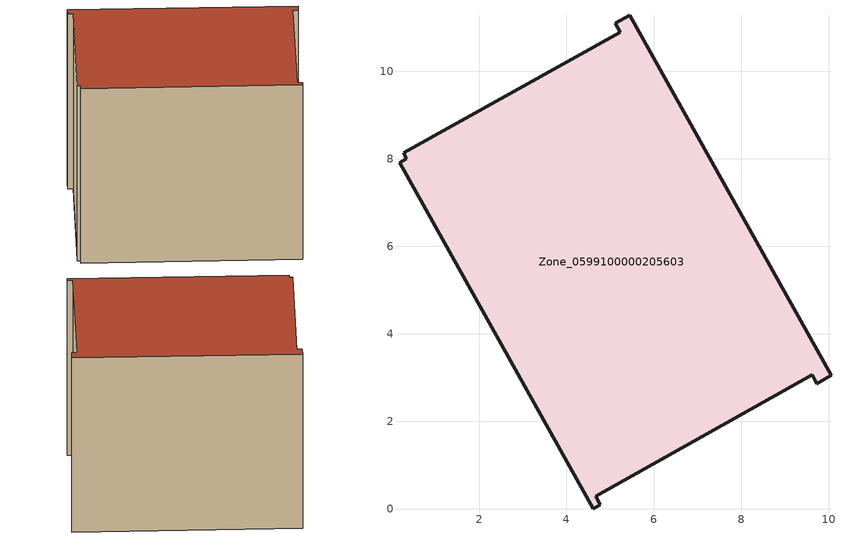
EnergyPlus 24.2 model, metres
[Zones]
Zone_0599100000205603
 floor ground (C_G): 5.12,11.1 5.45,11.28 10.05,3.04 9.73,2.86 9.62,3.06 4.67,0.28 4.78,0.09 4.62,0 0.18,7.91 0.34,8.01 0.28,8.14 5.23,10.9 z0
 wall outside (C_F): 5.45,11.28 5.12,11.1 5.23,10.9 0.28,8.14 0.34,8.01 0.18,7.91 4.62,0 4.78,0.09 4.67,0.28 9.62,3.06 9.73,2.86 10.05,3.04 5.45,11.28 z0:8.34
 roof outside (C_R): 0.34,8.01 0.18,7.91 4.62,0 4.78,0.09 4.67,0.28 9.62,3.06 9.73,2.86 10.05,3.04 5.45,11.28 5.12,11.1 5.23,10.9 0.28,8.14 z8.34
[BUILDING]
Pand.0599100000205603: North Axis=0; Terrain=City; Loads Convergence Tolerance Value=0.04; Temperature Convergence Tolerance Value=0.4; Solar Distribution=FullExterior; Maximum Number of Warmup Days=25; Minimum Number of Warmup Days=1
[Site:Location]
Rotterdam.The.Hague.AP_ZH_NLD Design_Conditions: Latitude=51.96; Longitude=4.45; Time Zone=1; Elevation=-4.5
[SITE:GROUNDTEMPERATURE:BUILDINGSURFACE]
18, 18, 18, 18, 18, 18, 18, 18, 18, 18, 18, 18
[MATERIAL] Thermal Absorptance=0.9; Solar Absorptance=0.7; Visible Absorptance=0.7
Name | Roughness | Thickness | Conductivity | Density | Specific Heat
G.TI.1965-1974 | MediumSmooth | 0.15 | 0.882353 | 540 | 1210
F.TI.1965-1974 | Rough | 0.3 | 0.697674 | 1920 | 840
R.TI.1965-1974 | MediumRough | 0.2 | 0.232558 | 1500 | 1000
[CONSTRUCTION]
C_G: G.TI.1965-1974
C_F: F.TI.1965-1974
C_R: R.TI.1965-1974
[ZONE]
Zone_0599100000205603: Type=1; Multiplier=1; Ceiling Height=Autocalculate; Volume=Autocalculate; Floor Area=autocalculate; Part of Total Floor Area=Yes
[ZONEINFILTRATION:DESIGNFLOWRATE]
Infil_Zone_0599100000205603: Zone or ZoneList or Space or SpaceList=Zone_0599100000205603; Schedule=AlwaysOn; Design Flow Rate Calculation Method=Flow/Area; Flow Rate per Floor Area=0.003; Constant Term Coefficient=1; Temperature Term Coefficient=0; Velocity Term Coefficient=0; Velocity Squared Term Coefficient=0
[HVACTEMPLATE:ZONE:IDEALLOADSAIRSYSTEM]
Zone_0599100000205603: Maximum Heating Supply Air Temperature=50; Minimum Cooling Supply Air Temperature=13; Maximum Heating Supply Air Humidity Ratio=0.0156; Minimum Cooling Supply Air Humidity Ratio=0.0077; Heating Limit=NoLimit; Cooling Limit=NoLimit; Dehumidification Control Type=ConstantSensibleHeatRatio; Cooling Sensible Heat Ratio=0.7; Dehumidification Setpoint=60; Humidification Control Type=None; Humidification Setpoint=30; Outdoor Air Method=None; Outdoor Air Flow Rate per Person=0.00944; Outdoor Air Flow Rate per Zone Floor Area=0; Outdoor Air Flow Rate per Zone=0; Demand Controlled Ventilation Type=None; Outdoor Air Economizer Type=NoEconomizer; Heat Recovery Type=None; Sensible Heat Recovery Effectiveness=0.7; Latent Heat Recovery Effectiveness=0.65
[ZONECONTROL:THERMOSTAT]
ThermostatControl_Zone_0599100000205603: Zone or ZoneList=Zone_0599100000205603; Control Type Schedule=DualSetpointControlType; Control 1=Thermostat_Zone_0599100000205603; Temperature Difference Between Cutout And Setpoint=0
[THERMOSTATSETPOINT:DUALSETPOINT]
Thermostat_Zone_0599100000205603: Heating Setpoint Temperature Schedule=HeatingSetpoint_Zone_0599100000205603; Cooling Setpoint Temperature Schedule=CoolingSetpoint_Zone_0599100000205603
[SCHEDULE:COMPACT]
HeatingSetpoint_Zone_0599100000205603: Through: 12/31, For: AllDays, Until: 24:00, 21
CoolingSetpoint_Zone_0599100000205603: Through: 12/31, For: AllDays, Until: 24:00, 24
DualSetpointControlType: Through: 12/31, For: AllDays, Until: 24:00, 4
AlwaysOn: Through: 12/31, For: AllDays, Until: 24:00, 1
